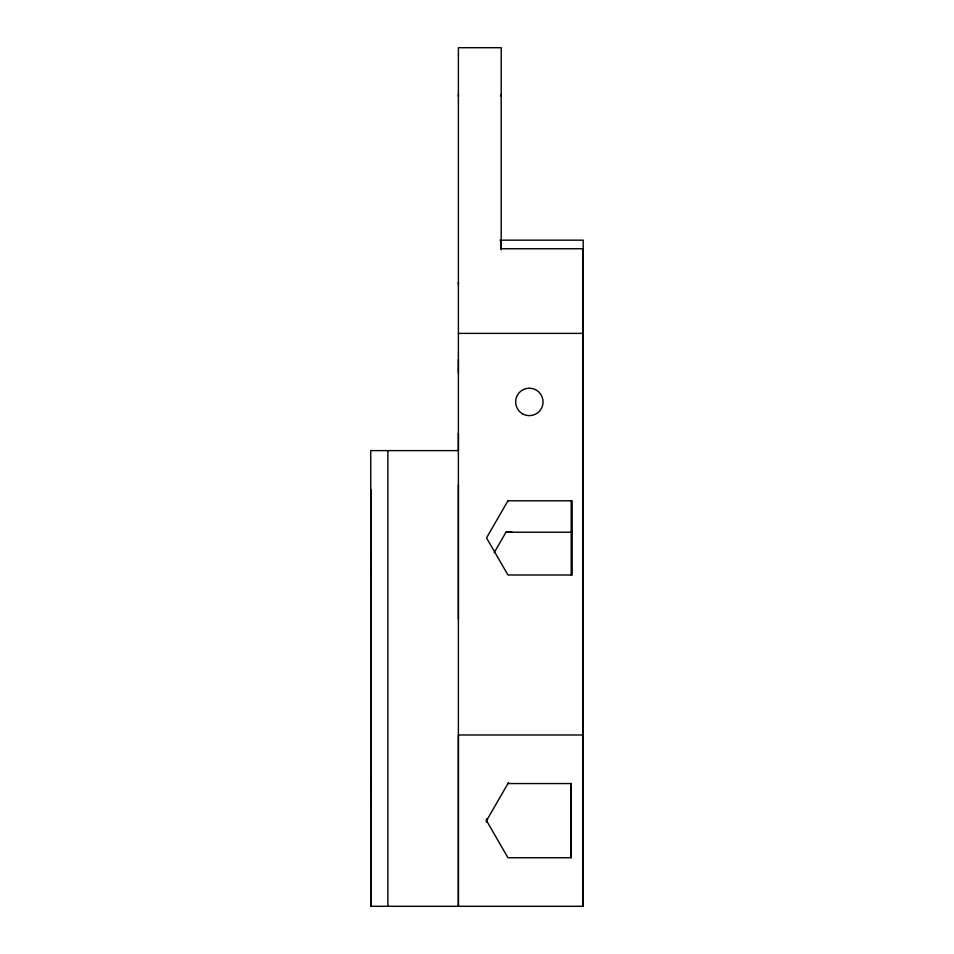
<?xml version="1.0" encoding="UTF-8"?>
<svg xmlns="http://www.w3.org/2000/svg" width="954" height="954" viewBox="0 0 954 954"><rect width="100%" height="100%" fill="white"/><g stroke="black" fill="none" stroke-linecap="round" stroke-linejoin="round"><path stroke-width="1.43" d="M499.979 240.169L583.18 240.169L583.18 906.3L370.76 906.3L370.784 489.438M370.748 798.796L370.784 805.224L370.784 801.467M370.748 781.254L370.784 779.525L370.784 785.953M458.385 619.098L458.385 484.87M458.385 433.474L458.385 450.61L370.76 450.61L370.784 906.3M458.385 373.241L458.385 359.467M458.385 284.161L458.385 282.324M458.385 96.402L458.385 94.565M501.208 249.042L501.208 240.169M501.208 96.402L501.208 94.565M508.554 782.495L486.528 820.643L507.933 857.729L571.184 857.729L571.184 783.556L507.933 783.556M583.18 906.3L583.18 248.744L501.208 248.744M583.168 675.73L583.18 738.742M370.784 576.943L370.748 570.957M370.76 552.127L370.784 558.114M583.252 675.742L583.18 664.652M494.22 552.569L505.978 532.225L511.833 531.867M458.385 333.387L583.18 333.387M505.978 532.225L571.696 532.225M583.18 734.985L458.385 734.985L458.385 906.3L458.385 47.7L501.208 47.7L501.208 249.769M571.184 500.814L571.184 574.988M571.184 783.556L571.184 857.729M387.884 450.61L387.884 906.3M486.528 819.164L486.528 822.121L486.528 819.164M507.933 500.814L486.528 537.901L507.933 574.988L572.185 574.988L572.173 500.814L507.933 500.814M522.494 413.786A13.702 13.702 0 0 0 543.053 401.908A13.702 13.702 0 0 0 522.494 390.043A13.702 13.702 0 0 0 522.494 413.786"/></g></svg>
